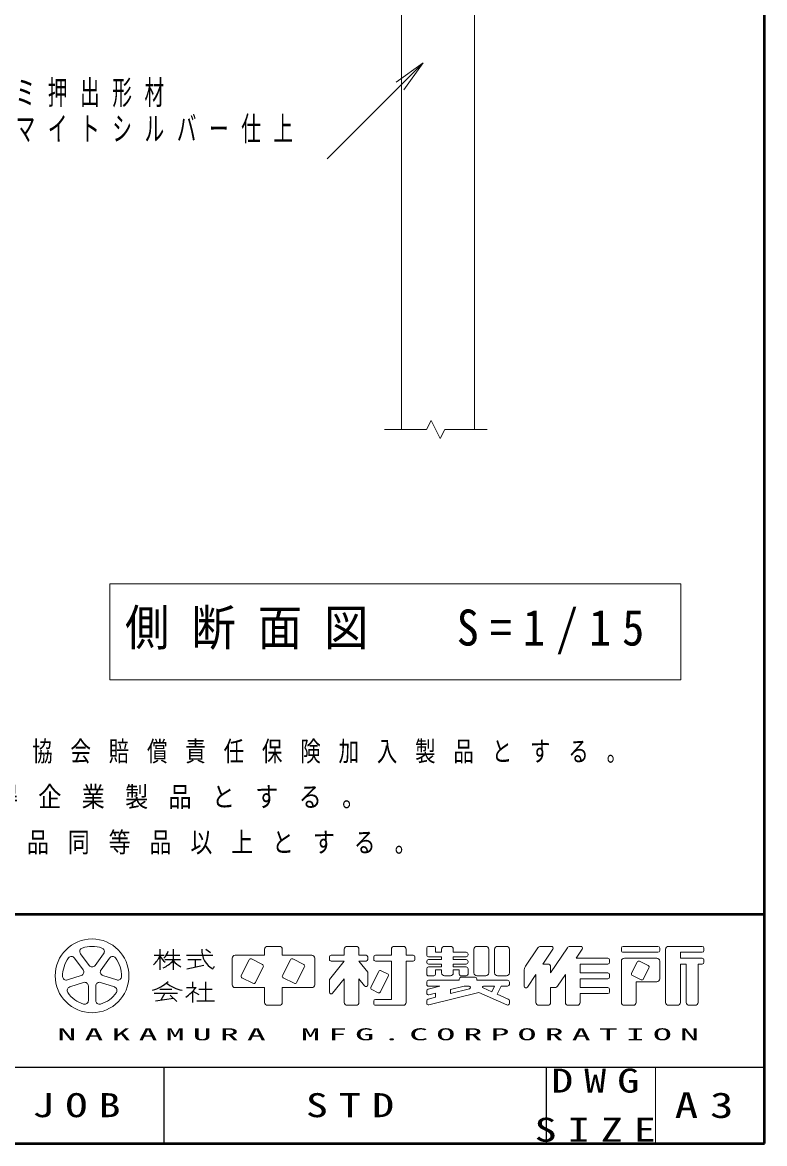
# Model space of a CAD drawing. Units: millimetres on the paper, with parts at other scales. Extents: x -365 to 0, y 0 to 257.
# Drawn here: x -67.9 to 0, y 0 to 102.7 of the extents above; entities that cross this region are included whole.
import ezdxf

# ---------------------------------------------------------------- set-up
doc = ezdxf.new("R2010")
doc.units = ezdxf.units.MM
for name, color, linetype, lineweight in [('1_15', 7, 'Continuous', 13), ('1_20', 7, 'Continuous', 13), ('NAKAMURA図枠', 7, 'Continuous', 13)]:
    doc.layers.add(name, color=color, linetype=linetype, lineweight=lineweight)
doc.layers.add('図データ（99）', color=7, linetype='Continuous')
doc.styles.add('ＭＳ ゴシック', font='')
doc.styles.get('ＭＳ ゴシック').set_extended_font_data('MS Gothic')

# ---------------------------------------------------------------- blocks, each defined once
blk = doc.blocks.new('open_arrow')
at = {"color": 0, "linetype": 'Continuous', "lineweight": -2}
blk.add_lwpolyline([(7.5, 1.25), (0, 0), (7.5, -1.25)], dxfattribs=at)

msp = doc.modelspace()

# ---------------------------------------------------------------- linework, layer by layer
at = {"layer": '1_15'}
for p, q in [((-26.562, 65.4), (-26.562, 112.067)), ((-33.229, 65.4), (-33.229, 110.334)), ((-59.956, 51.262), (-59.956, 42.462)), ((-7.656, 51.262), (-59.956, 51.262)), ((-7.656, 42.462), (-7.656, 51.262)), ((-59.956, 42.462), (-7.656, 42.462))]:
    msp.add_line(p, q, dxfattribs=at)
at = {"layer": '1_15', "color": 70}
msp.add_line((-31.259, 98.99), (-40.055, 90.194), dxfattribs=at)
at = {"layer": '1_15'}
msp.add_lwpolyline([(-34.806, 65.4), (-30.94, 65.4), (-30.523, 66.234), (-29.69, 64.567), (-29.273, 65.4), (-25.406, 65.4)], dxfattribs=at)
at = {"layer": 'NAKAMURA図枠', "lineweight": 50}
for p, q in [((0, 0), (0, 257)), ((-365, 21), (0, 21)), ((-365, 0), (0, 0))]:
    msp.add_line(p, q, dxfattribs=at)
at = {"layer": 'NAKAMURA図枠', "lineweight": 25}
for p, q in [((-55.361, 17.793), (-55.361, 15.903)), ((-54.146, 17.793), (-54.146, 15.903)), ((-50.719, 17.467), (-51.16, 17.761)), ((-55.901, 17.253), (-54.956, 17.253)), ((-54.915, 16.848), (-53.471, 16.848)), ((-54.769, 17.253), (-53.525, 17.253)), ((-52.931, 17.253), (-50.501, 17.253)), ((-52.796, 16.848), (-51.581, 16.848)), ((-52.121, 16.848), (-52.121, 16.173)), ((-52.889, 16.02), (-51.353, 16.327)), ((-52.391, 14.823), (-52.391, 14.283)), ((-51.176, 14.823), (-51.176, 13.068)), ((-55.901, 13.784), (-53.741, 13.784)), ((-55.361, 14.148), (-54.281, 14.148)), ((-54.899, 13.784), (-55.289, 13.136)), ((-54.416, 13.607), (-53.81, 13.001)), ((-52.931, 14.283), (-52.051, 14.283)), ((-52.391, 13.91), (-52.391, 12.933)), ((-52.34, 13.96), (-51.796, 13.646)), ((-51.783, 14.148), (-50.568, 14.148)), ((-55.765, 13.067), (-54.113, 13.304)), ((-51.986, 13.068), (-50.366, 13.068)), ((-55, 7), (-55, 0))]:
    msp.add_line(p, q, dxfattribs=at)
at = {"layer": 'NAKAMURA図枠'}
for p, q in [((-45.776, 17.793), (-45.776, 17.253)), ((-45.506, 18.063), (-44.426, 18.063)), ((-44.156, 17.793), (-44.156, 17.253)), ((-38.486, 17.793), (-38.486, 17.253)), ((-38.216, 18.063), (-37.406, 18.063)), ((-37.136, 17.793), (-37.136, 17.253)), ((-34.166, 17.793), (-34.166, 17.253)), ((-33.896, 18.063), (-33.086, 18.063)), ((-32.816, 17.793), (-32.816, 17.253)), ((-30.926, 17.901), (-30.926, 17.28)), ((-30.764, 18.063), (-30.278, 18.063)), ((-30.116, 17.901), (-30.116, 17.523)), ((-30.116, 17.523), (-29.576, 17.523)), ((-29.576, 17.793), (-29.576, 17.523)), ((-28.766, 18.063), (-29.306, 18.063)), ((-28.496, 17.793), (-28.496, 17.523)), ((-28.496, 17.523), (-27.308, 17.523)), ((-26.606, 17.793), (-26.606, 15.633)), ((-26.336, 18.063), (-25.526, 18.063)), ((-25.256, 17.793), (-25.256, 15.633)), ((-24.716, 17.793), (-24.716, 15.633)), ((-24.446, 18.063), (-23.636, 18.063)), ((-23.366, 17.793), (-23.366, 15.633)), ((-21.88, 16.242), (-20.746, 17.943)), ((-20.521, 18.063), (-19.529, 18.063)), ((-20.306, 16.443), (-19.394, 17.811)), ((-19.586, 15.633), (-18.046, 17.943)), ((-17.821, 18.063), (-16.829, 18.063)), ((-17.246, 16.983), (-16.694, 17.811)), ((-13.106, 17.901), (-13.106, 17.685)), ((-12.944, 18.063), (-9.758, 18.063)), ((-12.944, 17.523), (-9.758, 17.523)), ((-9.596, 17.901), (-9.596, 17.685)), ((-9.056, 17.793), (-9.056, 12.933)), ((-8.786, 18.063), (-5.708, 18.063)), ((-7.706, 17.523), (-7.706, 16.983)), ((-7.706, 17.523), (-5.708, 17.523)), ((-5.546, 17.901), (-5.546, 17.685)), ((-62.39, 15.917), (-63.175, 16.997)), ((-62.629, 17.393), (-61.844, 16.313)), ((-61.298, 16.313), (-60.513, 17.393)), ((-59.967, 16.997), (-60.752, 15.917)), ((-48.746, 16.983), (-48.746, 14.553)), ((-48.476, 17.253), (-45.776, 17.253)), ((-47.198, 16.838), (-47.918, 15.4)), ((-45.975, 16.408), (-46.981, 16.911)), ((-44.156, 17.253), (-41.456, 17.253)), ((-43.418, 16.838), (-44.138, 15.4)), ((-42.195, 16.408), (-43.201, 16.911)), ((-41.186, 16.983), (-41.186, 14.553)), ((-39.836, 17.091), (-39.836, 16.875)), ((-38.486, 16.713), (-39.836, 15.026)), ((-39.674, 17.253), (-38.486, 17.253)), ((-39.674, 16.713), (-38.486, 16.713)), ((-37.136, 17.253), (-36.488, 17.253)), ((-37.136, 16.713), (-36.326, 15.701)), ((-37.136, 16.713), (-36.488, 16.713)), ((-36.326, 17.091), (-36.326, 16.875)), ((-35.786, 17.091), (-35.786, 16.875)), ((-35.624, 17.253), (-34.166, 17.253)), ((-35.624, 16.713), (-34.166, 16.713)), ((-34.166, 16.713), (-34.166, 13.203)), ((-32.816, 17.253), (-32.168, 17.253)), ((-32.816, 16.713), (-32.816, 12.933)), ((-32.816, 16.713), (-32.168, 16.713)), ((-32.006, 17.091), (-32.006, 16.875)), ((-30.926, 16.686), (-30.926, 16.605)), ((-30.764, 17.118), (-29.576, 17.118)), ((-30.764, 16.848), (-29.576, 16.848)), ((-30.764, 16.443), (-29.576, 16.443)), ((-29.576, 17.118), (-29.576, 16.848)), ((-29.576, 16.443), (-29.576, 16.173)), ((-28.496, 17.118), (-27.308, 17.118)), ((-28.496, 17.118), (-28.496, 16.848)), ((-28.496, 16.848), (-27.308, 16.848)), ((-28.496, 16.443), (-27.308, 16.443)), ((-28.496, 16.443), (-28.496, 16.173)), ((-27.146, 17.361), (-27.146, 17.28)), ((-27.146, 16.686), (-27.146, 16.605)), ((-20.306, 16.443), (-19.856, 16.443)), ((-17.246, 16.983), (-14.348, 16.983)), ((-16.886, 16.443), (-14.348, 16.443)), ((-16.886, 16.443), (-16.886, 15.633)), ((-14.186, 16.821), (-14.186, 16.605)), ((-13.106, 16.713), (-13.106, 12.933)), ((-12.836, 16.983), (-9.866, 16.983)), ((-11.666, 16.622), (-12.17, 15.616)), ((-11.449, 16.695), (-10.659, 16.3)), ((-9.596, 16.713), (-9.596, 15.093)), ((-7.706, 16.983), (-5.708, 16.983)), ((-7.706, 16.443), (-7.166, 16.443)), ((-7.706, 16.443), (-7.706, 12.933)), ((-7.166, 16.443), (-7.166, 12.933)), ((-6.086, 16.443), (-5.708, 16.443)), ((-6.086, 16.443), (-6.086, 12.933)), ((-5.546, 16.821), (-5.546, 16.605)), ((-46.622, 14.752), (-45.902, 16.19)), ((-42.842, 14.752), (-42.122, 16.19)), ((-36.326, 15.701), (-36.326, 14.543)), ((-35.318, 15.758), (-36.038, 14.32)), ((-35.101, 15.831), (-34.527, 15.544)), ((-30.926, 16.011), (-30.926, 15.525)), ((-30.764, 16.173), (-29.576, 16.173)), ((-30.116, 15.903), (-29.576, 15.903)), ((-30.116, 15.903), (-30.116, 15.525)), ((-29.576, 15.903), (-29.576, 15.633)), ((-28.496, 16.173), (-27.308, 16.173)), ((-28.496, 15.903), (-28.496, 15.633)), ((-28.496, 15.903), (-27.956, 15.903)), ((-27.956, 15.903), (-27.956, 15.525)), ((-27.146, 16.011), (-27.146, 15.525)), ((-22.016, 15.793), (-22.016, 14.413)), ((-21.719, 14.323), (-20.936, 15.498)), ((-20.936, 15.498), (-20.936, 12.933)), ((-19.586, 16.173), (-19.586, 15.633)), ((-18.966, 14.404), (-18.236, 15.498)), ((-18.236, 15.498), (-18.236, 12.933)), ((-16.886, 15.633), (-14.348, 15.633)), ((-14.186, 15.471), (-14.186, 15.255)), ((-10.586, 16.082), (-11.09, 15.076)), ((-63.828, 14.985), (-62.559, 15.397)), ((-62.35, 14.755), (-63.62, 14.343)), ((-61.908, 13.099), (-61.908, 14.434)), ((-61.233, 14.434), (-61.233, 13.099)), ((-59.522, 14.343), (-60.792, 14.755)), ((-60.583, 15.397), (-59.313, 14.985)), ((-47.845, 15.183), (-46.839, 14.68)), ((-44.065, 15.183), (-43.059, 14.68)), ((-39.836, 15.026), (-39.836, 13.868)), ((-38.486, 15.093), (-39.547, 13.766)), ((-38.486, 15.093), (-38.486, 12.933)), ((-37.136, 15.093), (-36.614, 14.441)), ((-37.136, 15.093), (-37.136, 12.933)), ((-34.454, 15.326), (-35.174, 13.888)), ((-30.926, 14.796), (-30.926, 14.58)), ((-29.74, 14.418), (-30.803, 14.152)), ((-30.764, 15.363), (-30.278, 15.363)), ((-30.764, 14.958), (-27.956, 14.958)), ((-30.764, 14.418), (-29.74, 14.418)), ((-29.306, 15.363), (-28.766, 15.363)), ((-27.513, 14.418), (-28.766, 14.105)), ((-27.956, 15.066), (-27.956, 14.958)), ((-27.794, 15.363), (-27.308, 15.363)), ((-27.794, 15.228), (-26.498, 15.228)), ((-27.513, 14.418), (-27.053, 14.418)), ((-26.336, 15.363), (-25.526, 15.363)), ((-26.336, 15.066), (-26.336, 14.958)), ((-26.336, 14.958), (-23.528, 14.958)), ((-25.738, 14.418), (-24.712, 14.418)), ((-24.968, 13.906), (-24.712, 14.418)), ((-24.474, 13.687), (-24.108, 14.418)), ((-24.446, 15.363), (-23.636, 15.363)), ((-24.108, 14.418), (-23.528, 14.418)), ((-23.366, 14.796), (-23.366, 14.58)), ((-16.886, 15.093), (-16.886, 14.283)), ((-16.886, 15.093), (-14.348, 15.093)), ((-12.097, 15.399), (-11.307, 15.004)), ((-11.756, 14.823), (-11.756, 12.933)), ((-11.756, 14.823), (-9.866, 14.823)), ((-48.476, 14.283), (-45.776, 14.283)), ((-45.776, 14.283), (-45.776, 12.933)), ((-44.156, 14.283), (-41.456, 14.283)), ((-44.156, 14.283), (-44.156, 12.933)), ((-35.965, 14.103), (-35.391, 13.816)), ((-30.926, 13.995), (-30.926, 13.773)), ((-30.116, 13.406), (-30.803, 13.234)), ((-26.15, 13.841), (-30.725, 12.697)), ((-30.116, 13.768), (-30.725, 13.615)), ((-30.116, 13.768), (-30.116, 13.406)), ((-27.023, 14.179), (-28.766, 13.743)), ((-28.766, 14.105), (-28.766, 13.743)), ((-26.15, 13.841), (-23.594, 12.705)), ((-25.771, 14.263), (-24.968, 13.906)), ((-24.474, 13.687), (-23.462, 13.237)), ((-19.586, 14.283), (-19.19, 14.283)), ((-19.586, 14.283), (-19.586, 12.933)), ((-16.886, 14.283), (-14.348, 14.283)), ((-16.886, 13.743), (-16.886, 12.933)), ((-16.886, 13.743), (-14.348, 13.743)), ((-14.186, 14.121), (-14.186, 13.905)), ((-45.506, 12.663), (-44.426, 12.663)), ((-38.216, 12.663), (-37.406, 12.663)), ((-35.786, 13.041), (-35.786, 12.825)), ((-35.624, 13.203), (-34.166, 13.203)), ((-35.624, 12.663), (-33.086, 12.663)), ((-30.926, 13.077), (-30.926, 12.854)), ((-23.366, 13.089), (-23.366, 12.853)), ((-20.666, 12.663), (-19.856, 12.663)), ((-17.966, 12.663), (-17.156, 12.663)), ((-12.836, 12.663), (-12.026, 12.663)), ((-8.786, 12.663), (-7.976, 12.663)), ((-6.896, 12.663), (-6.356, 12.663)), ((-10, 7), (-10, 0))]:
    msp.add_line(p, q, dxfattribs=at)
at = {"layer": 'NAKAMURA図枠', "color": 211, "lineweight": 25}
for p, q in [((-237.5, 7), (0, 7)), ((-20, 7), (-20, 0))]:
    msp.add_line(p, q, dxfattribs=at)
at = {"layer": 'NAKAMURA図枠'}
msp.add_circle((-61.571, 15.363), 3.375, dxfattribs=at)
for centre, radius, start, end in [((-62.356, 17.592), 0.338, 109.39847, 215.99997), ((-61.571, 15.363), 2.7, 70.60155, 109.39847), ((-60.786, 17.592), 0.338, 324, 70.60155), ((-45.506, 17.793), 0.27, 89.99998, 179.99996), ((-44.426, 17.793), 0.27, 0, 89.99998), ((-38.216, 17.793), 0.27, 89.99998, 179.99996), ((-37.406, 17.793), 0.27, 0, 89.99998), ((-33.896, 17.793), 0.27, 89.99998, 179.99996), ((-33.086, 17.793), 0.27, 0, 89.99998), ((-30.764, 17.901), 0.162, 89.99998, 179.99996), ((-30.278, 17.901), 0.162, 0, 89.99998), ((-29.306, 17.793), 0.27, 89.99998, 179.99996), ((-28.766, 17.793), 0.27, 0, 89.99998), ((-27.308, 17.361), 0.162, 0, 89.99998), ((-26.336, 17.793), 0.27, 89.99998, 179.99996), ((-25.526, 17.793), 0.27, 0, 89.99998), ((-24.446, 17.793), 0.27, 89.99998, 179.99996), ((-23.636, 17.793), 0.27, 0, 89.99998), ((-20.521, 17.793), 0.27, 89.99998, 146.30984), ((-19.529, 17.901), 0.162, 326.31015, 89.99998), ((-17.821, 17.793), 0.27, 89.99998, 146.3098), ((-16.829, 17.901), 0.162, 326.31003, 89.99998), ((-12.944, 17.901), 0.162, 89.99998, 179.99996), ((-12.944, 17.685), 0.162, 179.99998, 270.00002), ((-9.758, 17.901), 0.162, 0, 89.99998), ((-9.758, 17.685), 0.162, 270.00002, 0), ((-8.786, 17.793), 0.27, 89.99998, 179.99996), ((-5.708, 17.901), 0.162, 0, 89.99998), ((-5.708, 17.685), 0.162, 270.00002, 0), ((-61.571, 15.363), 2.7, 142.60154, 181.39846), ((-63.448, 16.798), 0.338, 35.99999, 142.60154), ((-59.694, 16.798), 0.338, 37.39846, 143.99995), ((-61.571, 15.363), 2.7, 358.60155, 37.39847), ((-48.476, 16.983), 0.27, 89.99998, 179.99996), ((-47.054, 16.766), 0.162, 63.43492, 153.43499), ((-43.274, 16.766), 0.162, 63.43492, 153.43499), ((-41.456, 16.983), 0.27, 0, 89.99998), ((-39.674, 17.091), 0.162, 89.99998, 179.99996), ((-39.674, 16.875), 0.162, 179.99998, 270.00002), ((-36.488, 17.091), 0.162, 0, 89.99998), ((-36.488, 16.875), 0.162, 270.00002, 0), ((-35.624, 17.091), 0.162, 89.99998, 179.99996), ((-35.624, 16.875), 0.162, 179.99998, 270.00002), ((-32.168, 17.091), 0.162, 0, 89.99998), ((-32.168, 16.875), 0.162, 270.00002, 0), ((-30.764, 17.28), 0.162, 179.99998, 270.00002), ((-30.764, 16.686), 0.162, 89.99998, 179.99996), ((-30.764, 16.605), 0.162, 179.99998, 270.00002), ((-27.308, 17.28), 0.162, 270.00002, 0), ((-27.308, 16.686), 0.162, 0, 89.99998), ((-27.308, 16.605), 0.162, 270.00002, 0), ((-19.856, 16.173), 0.27, 0, 89.99998), ((-14.348, 16.821), 0.162, 0, 89.99998), ((-14.348, 16.605), 0.162, 270.00002, 0), ((-12.836, 16.713), 0.27, 89.99998, 179.99996), ((-11.522, 16.55), 0.162, 63.43447, 153.43474), ((-9.866, 16.713), 0.27, 0, 89.99998), ((-5.708, 16.821), 0.162, 0, 89.99998), ((-5.708, 16.605), 0.162, 270.00002, 0), ((-62.663, 15.718), 0.338, 287.99998, 35.99999), ((-61.571, 16.512), 0.338, 215.99998, 324), ((-60.479, 15.718), 0.338, 143.99996, 251.99999), ((-46.047, 16.263), 0.162, 333.4349, 63.43487), ((-42.267, 16.263), 0.162, 333.4349, 63.43487), ((-35.174, 15.686), 0.162, 63.43487, 153.43498), ((-34.599, 15.399), 0.162, 333.43492, 63.43493), ((-30.764, 16.011), 0.162, 89.99998, 179.99996), ((-30.764, 15.525), 0.162, 179.99998, 270.00002), ((-30.278, 15.525), 0.162, 270.00002, 0), ((-29.306, 15.633), 0.27, 179.99998, 270.00002), ((-28.766, 15.633), 0.27, 270.00002, 0), ((-27.794, 15.525), 0.162, 179.99998, 270.00002), ((-27.308, 16.011), 0.162, 0, 89.99998), ((-27.308, 15.525), 0.162, 270.00002, 0), ((-26.336, 15.633), 0.27, 179.99998, 270.00002), ((-25.526, 15.633), 0.27, 270.00002, 0), ((-24.446, 15.633), 0.27, 179.99998, 270.00002), ((-23.636, 15.633), 0.27, 270.00002, 0), ((-21.206, 15.793), 0.81, 146.30999, 179.99996), ((-14.348, 15.471), 0.162, 0, 89.99998), ((-12.025, 15.544), 0.162, 153.43517, 243.43529), ((-10.731, 16.155), 0.162, 333.43484, 63.43447), ((-63.933, 15.306), 0.338, 181.39848, 287.99997), ((-62.246, 14.434), 0.338, 359.99997, 107.99999), ((-60.896, 14.434), 0.338, 71.99997, 179.99999), ((-59.209, 15.306), 0.338, 252.00001, 358.60156), ((-48.476, 14.553), 0.27, 179.99998, 270.00002), ((-47.773, 15.328), 0.162, 153.43495, 243.43485), ((-46.766, 14.825), 0.162, 243.43498, 333.43496), ((-43.993, 15.328), 0.162, 153.43495, 243.43485), ((-42.986, 14.825), 0.162, 243.43498, 333.43496), ((-41.456, 14.553), 0.27, 270.00002, 0), ((-36.488, 14.543), 0.162, 218.65962, 0), ((-30.764, 14.796), 0.162, 89.99998, 179.99996), ((-30.764, 14.58), 0.162, 179.99998, 270.00002), ((-27.794, 15.066), 0.162, 89.99998, 179.99996), ((-27.053, 14.297), 0.121, 284.0365, 89.99998), ((-26.498, 15.066), 0.162, 0, 89.99998), ((-25.738, 14.337), 0.081, 89.99998, 246.03817), ((-23.528, 14.796), 0.162, 0, 89.99998), ((-23.528, 14.58), 0.162, 270.00002, 0), ((-21.854, 14.413), 0.162, 179.99998, 326.30997), ((-19.19, 14.553), 0.27, 270.00002, 326.31002), ((-14.348, 15.255), 0.162, 270.00002, 0), ((-11.234, 15.149), 0.162, 243.43534, 333.43491), ((-9.866, 15.093), 0.27, 270.00002, 0), ((-63.516, 14.022), 0.338, 107.99999, 214.60154), ((-61.571, 15.363), 2.7, 214.60156, 253.39848), ((-61.571, 15.363), 2.7, 286.60155, 325.39847), ((-59.626, 14.022), 0.338, 325.39847, 71.99996), ((-39.674, 13.868), 0.162, 179.99998, 321.34037), ((-35.893, 14.248), 0.162, 153.43487, 243.4348), ((-35.318, 13.961), 0.162, 243.43487, 333.43498), ((-30.764, 13.995), 0.162, 104.03614, 179.99996), ((-30.764, 13.773), 0.162, 179.99998, 284.03612), ((-14.348, 14.121), 0.162, 0, 89.99998), ((-14.348, 13.905), 0.162, 270.00002, 0), ((-62.246, 13.099), 0.338, 253.39847, 359.99997), ((-60.896, 13.099), 0.338, 179.99999, 286.60154), ((-45.506, 12.933), 0.27, 179.99998, 270.00002), ((-44.426, 12.933), 0.27, 270.00002, 0), ((-38.216, 12.933), 0.27, 179.99998, 270.00002), ((-37.406, 12.933), 0.27, 270.00002, 0), ((-35.624, 13.041), 0.162, 89.99998, 179.99996), ((-35.624, 12.825), 0.162, 179.99998, 270.00002), ((-33.086, 12.933), 0.27, 270.00002, 0), ((-30.764, 13.077), 0.162, 104.03614, 179.99996), ((-30.764, 12.854), 0.162, 179.99998, 284.03612), ((-23.528, 12.853), 0.162, 246.03699, 0), ((-23.528, 13.089), 0.162, 0, 66.03701), ((-20.666, 12.933), 0.27, 179.99998, 270.00002), ((-19.856, 12.933), 0.27, 270.00002, 0), ((-17.966, 12.933), 0.27, 179.99998, 270.00002), ((-17.156, 12.933), 0.27, 270.00002, 0), ((-12.836, 12.933), 0.27, 179.99998, 270.00002), ((-12.026, 12.933), 0.27, 270.00002, 0), ((-8.786, 12.933), 0.27, 179.99998, 270.00002), ((-7.976, 12.933), 0.27, 270.00002, 0), ((-6.896, 12.933), 0.27, 179.99998, 270.00002), ((-6.356, 12.933), 0.27, 270.00002, 0)]:
    msp.add_arc(centre, radius, start, end, dxfattribs=at)
at = {"layer": 'NAKAMURA図枠', "lineweight": 25}
for centre, radius, start, end in [((-56.002, 18.047), 1.467, 313.72108, 343.54317), ((-49.563, 17.694), 1.953, 177.09472, 240.51891), ((-57.466, 18.084), 2.285, 311.36185, 337.13638), ((-53.383, 18.427), 2.345, 212.50346, 230.00631), ((-56.374, 18.818), 3.034, 295.86917, 317.23867), ((-51.918, 18.818), 3.034, 222.76131, 240.10806), ((-51.54, 16.805), 1.299, 321.42112, 334.8249), ((-56.898, 17.257), 3.32, 285.11261, 313.40619), ((-52.77, 17.194), 3.192, 231.17281, 259.75506), ((-55.66, 17.226), 4.657, 304.87257, 320.80411)]:
    msp.add_arc(centre, radius, start, end, dxfattribs=at)

# ---------------------------------------------------------------- block references
at = {"layer": '1_15', "color": 70, "xscale": 0.4, "yscale": 0.4, "rotation": 225}
msp.add_blockref('open_arrow', (-31.259, 98.99), dxfattribs=at)

# ---------------------------------------------------------------- texts
at = {"layer": '1_15', "color": 70, "char_height": 2.199, "attachment_point": 4, "style": 'ＭＳ ゴシック'}
for s, insert in [('\\T1.64;\\W0.6;アルミ押出形材', (-74.477, 96.144)), ('\\T1.64;\\W0.6;アルマイトシルバー仕上', (-74.477, 92.844))]:
    msp.add_mtext(s, dxfattribs=dict(at, insert=insert))
at = {"layer": '1_15', "insert": (-58.556, 46.862), "char_height": 3.299, "attachment_point": 4, "style": 'ＭＳ ゴシック'}
msp.add_mtext('\\T1.5;\\W0.9;側断面図\u3000S=1/15', dxfattribs=at)
at = {"layer": '1_20', "char_height": 1.833, "attachment_point": 1, "style": 'ＭＳ ゴシック'}
for s, insert in [('\\T1.87;\\W0.75;本製品は、(社)日本公園施設業協会賠償責任保険加入製品とする。', (-116.143, 36.849)), ('\\T1.87;\\W0.85;本製品は、ISO9001認証取得企業製品とする。', (-116.143, 32.682)), ('\\T1.87;\\W0.8;本製品は、(株)中村製作所製品同等品以上とする。', (-116.143, 28.516))]:
    msp.add_mtext(s, dxfattribs=dict(at, insert=insert))
at = {"layer": 'NAKAMURA図枠', "color": 4, "attachment_point": 5, "style": 'ＭＳ ゴシック'}
for s, insert, char_height in [('\\T1.44;\\W2.3;NAKAMURA\\~MFG.CORPORATION', (-35, 10), 1.1), ('\\T1.5;\\W1.35;JOB', (-62.5, 3.5), 2.199), ('\\T1.5;\\W1.35;A3', (-5, 3.5), 2.346)]:
    msp.add_mtext(s, dxfattribs=dict(at, insert=insert, char_height=char_height))
at = {"layer": 'NAKAMURA図枠', "char_height": 2.199, "attachment_point": 5, "style": 'ＭＳ ゴシック'}
for s, insert in [('\\T1.5;\\W1.35;DWG', (-15, 5.75)), ('\\T1.5;\\W1.35;SIZE', (-15, 1.25))]:
    msp.add_mtext(s, dxfattribs=dict(at, insert=insert))
at = {"layer": '図データ（99）', "insert": (-42, 3.5), "char_height": 2.199, "attachment_point": 4, "style": 'ＭＳ ゴシック'}
msp.add_mtext('\\T1.5;\\W1.35;STD', dxfattribs=at)

doc.saveas('drawing.dxf')
